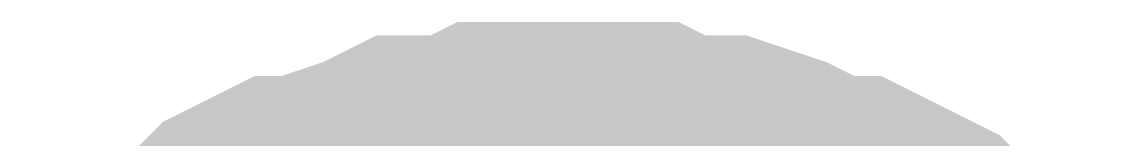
# Model space of a CAD drawing. Header units: inches. Extents: x 0 to 594, y 0 to 420.
# Drawn here: x 117.049 to 117.953, y 150.553 to 150.651 of the extents above; entities that cross this region are included whole.
import ezdxf

# ---------------------------------------------------------------- set-up
doc = ezdxf.new("R2010")
doc.units = ezdxf.units.IN
doc.layers.add('Sheet', color=255, linetype='Continuous')

msp = doc.modelspace()

# ---------------------------------------------------------------- linework, layer by layer
at = {"layer": 'Sheet'}
for points in [[(117.19853, 150.39996, 0.29972, 0.29972, 0), (117.22093, 150.41116, 0.29972, 0.29972, 0), (117.24333, 150.43355, 0.29972, 0.29972, 0), (117.25453, 150.44475, 0.29972, 0.29972, 0), (117.27692, 150.45595, 0.29972, 0.29972, 0), (117.29932, 150.45595, 0.29972, 0.29972, 0), (117.32172, 150.46715, 0.29972, 0.29972, 0), (117.35532, 150.47835, 0.29972, 0.29972, 0), (117.37772, 150.48955, 0.29972, 0.29972, 0), (117.40011, 150.48955, 0.29972, 0.29972, 0), (117.42251, 150.48955, 0.29972, 0.29972, 0), (117.44491, 150.50075, 0.29972, 0.29972, 0), (117.47851, 150.50075, 0.29972, 0.29972, 0), (117.50091, 150.50075, 0.29972, 0.29972, 0)], [(117.19853, 150.39996, 0.29972, 0.29972, 0), (117.22093, 150.41116, 0.29972, 0.29972, 0), (117.24333, 150.43355, 0.29972, 0.29972, 0), (117.25453, 150.44475, 0.29972, 0.29972, 0), (117.27692, 150.45595, 0.29972, 0.29972, 0), (117.29932, 150.45595, 0.29972, 0.29972, 0), (117.32172, 150.46715, 0.29972, 0.29972, 0), (117.35532, 150.47835, 0.29972, 0.29972, 0), (117.37772, 150.48955, 0.29972, 0.29972, 0), (117.40011, 150.48955, 0.29972, 0.29972, 0), (117.42251, 150.48955, 0.29972, 0.29972, 0), (117.44491, 150.50075, 0.29972, 0.29972, 0), (117.47851, 150.50075, 0.29972, 0.29972, 0), (117.50091, 150.50075, 0.29972, 0.29972, 0)], [(117.19853, 150.39996, 0.29972, 0.29972, 0), (117.22093, 150.41116, 0.29972, 0.29972, 0), (117.24333, 150.43355, 0.29972, 0.29972, 0), (117.25453, 150.44475, 0.29972, 0.29972, 0), (117.27692, 150.45595, 0.29972, 0.29972, 0), (117.29932, 150.45595, 0.29972, 0.29972, 0), (117.32172, 150.46715, 0.29972, 0.29972, 0), (117.35532, 150.47835, 0.29972, 0.29972, 0), (117.37772, 150.48955, 0.29972, 0.29972, 0), (117.40011, 150.48955, 0.29972, 0.29972, 0), (117.42251, 150.48955, 0.29972, 0.29972, 0), (117.44491, 150.50075, 0.29972, 0.29972, 0), (117.47851, 150.50075, 0.29972, 0.29972, 0), (117.50091, 150.50075, 0.29972, 0.29972, 0)], [(117.19853, 150.39996, 0.29972, 0.29972, 0), (117.22093, 150.41116, 0.29972, 0.29972, 0), (117.24333, 150.43355, 0.29972, 0.29972, 0), (117.25453, 150.44475, 0.29972, 0.29972, 0), (117.27692, 150.45595, 0.29972, 0.29972, 0), (117.29932, 150.45595, 0.29972, 0.29972, 0), (117.32172, 150.46715, 0.29972, 0.29972, 0), (117.35532, 150.47835, 0.29972, 0.29972, 0), (117.37772, 150.48955, 0.29972, 0.29972, 0), (117.40011, 150.48955, 0.29972, 0.29972, 0), (117.42251, 150.48955, 0.29972, 0.29972, 0), (117.44491, 150.50075, 0.29972, 0.29972, 0), (117.47851, 150.50075, 0.29972, 0.29972, 0), (117.50091, 150.50075, 0.29972, 0.29972, 0)], [(117.19853, 150.39996, 0.29972, 0.29972, 0), (117.22093, 150.41116, 0.29972, 0.29972, 0), (117.24333, 150.43355, 0.29972, 0.29972, 0), (117.25453, 150.44475, 0.29972, 0.29972, 0), (117.27692, 150.45595, 0.29972, 0.29972, 0), (117.29932, 150.45595, 0.29972, 0.29972, 0), (117.32172, 150.46715, 0.29972, 0.29972, 0), (117.35532, 150.47835, 0.29972, 0.29972, 0), (117.37772, 150.48955, 0.29972, 0.29972, 0), (117.40011, 150.48955, 0.29972, 0.29972, 0), (117.42251, 150.48955, 0.29972, 0.29972, 0), (117.44491, 150.50075, 0.29972, 0.29972, 0), (117.47851, 150.50075, 0.29972, 0.29972, 0), (117.50091, 150.50075, 0.29972, 0.29972, 0)], [(117.50091, 150.50075, 0.29972, 0.29972, 0), (117.50091, 150.50075, 0.29972, 0.29972, 0)], [(117.50091, 150.50075, 0.29972, 0.29972, 0), (117.5233, 150.50075, 0.29972, 0.29972, 0), (117.5569, 150.50075, 0.29972, 0.29972, 0), (117.5793, 150.48955, 0.29972, 0.29972, 0), (117.6017, 150.48955, 0.29972, 0.29972, 0), (117.6241, 150.48955, 0.29972, 0.29972, 0), (117.65769, 150.47835, 0.29972, 0.29972, 0), (117.68009, 150.46715, 0.29972, 0.29972, 0), (117.70249, 150.45595, 0.29972, 0.29972, 0), (117.72489, 150.45595, 0.29972, 0.29972, 0), (117.74729, 150.44475, 0.29972, 0.29972, 0), (117.76968, 150.43355, 0.29972, 0.29972, 0), (117.79208, 150.41116, 0.29972, 0.29972, 0), (117.80328, 150.39996, 0.29972, 0.29972, 0)], [(117.50091, 150.50075, 0.29972, 0.29972, 0), (117.50091, 150.50075, 0.29972, 0.29972, 0)], [(117.50091, 150.50075, 0.29972, 0.29972, 0), (117.5233, 150.50075, 0.29972, 0.29972, 0), (117.5569, 150.50075, 0.29972, 0.29972, 0), (117.5793, 150.48955, 0.29972, 0.29972, 0), (117.6017, 150.48955, 0.29972, 0.29972, 0), (117.6241, 150.48955, 0.29972, 0.29972, 0), (117.65769, 150.47835, 0.29972, 0.29972, 0), (117.68009, 150.46715, 0.29972, 0.29972, 0), (117.70249, 150.45595, 0.29972, 0.29972, 0), (117.72489, 150.45595, 0.29972, 0.29972, 0), (117.74729, 150.44475, 0.29972, 0.29972, 0), (117.76968, 150.43355, 0.29972, 0.29972, 0), (117.79208, 150.41116, 0.29972, 0.29972, 0), (117.80328, 150.39996, 0.29972, 0.29972, 0)], [(117.50091, 150.50075, 0.29972, 0.29972, 0), (117.50091, 150.50075, 0.29972, 0.29972, 0)], [(117.50091, 150.50075, 0.29972, 0.29972, 0), (117.5233, 150.50075, 0.29972, 0.29972, 0), (117.5569, 150.50075, 0.29972, 0.29972, 0), (117.5793, 150.48955, 0.29972, 0.29972, 0), (117.6017, 150.48955, 0.29972, 0.29972, 0), (117.6241, 150.48955, 0.29972, 0.29972, 0), (117.65769, 150.47835, 0.29972, 0.29972, 0), (117.68009, 150.46715, 0.29972, 0.29972, 0), (117.70249, 150.45595, 0.29972, 0.29972, 0), (117.72489, 150.45595, 0.29972, 0.29972, 0), (117.74729, 150.44475, 0.29972, 0.29972, 0), (117.76968, 150.43355, 0.29972, 0.29972, 0), (117.79208, 150.41116, 0.29972, 0.29972, 0), (117.80328, 150.39996, 0.29972, 0.29972, 0)], [(117.50091, 150.50075, 0.29972, 0.29972, 0), (117.50091, 150.50075, 0.29972, 0.29972, 0)], [(117.50091, 150.50075, 0.29972, 0.29972, 0), (117.5233, 150.50075, 0.29972, 0.29972, 0), (117.5569, 150.50075, 0.29972, 0.29972, 0), (117.5793, 150.48955, 0.29972, 0.29972, 0), (117.6017, 150.48955, 0.29972, 0.29972, 0), (117.6241, 150.48955, 0.29972, 0.29972, 0), (117.65769, 150.47835, 0.29972, 0.29972, 0), (117.68009, 150.46715, 0.29972, 0.29972, 0), (117.70249, 150.45595, 0.29972, 0.29972, 0), (117.72489, 150.45595, 0.29972, 0.29972, 0), (117.74729, 150.44475, 0.29972, 0.29972, 0), (117.76968, 150.43355, 0.29972, 0.29972, 0), (117.79208, 150.41116, 0.29972, 0.29972, 0), (117.80328, 150.39996, 0.29972, 0.29972, 0)], [(117.50091, 150.50075, 0.29972, 0.29972, 0), (117.50091, 150.50075, 0.29972, 0.29972, 0)], [(117.50091, 150.50075, 0.29972, 0.29972, 0), (117.5233, 150.50075, 0.29972, 0.29972, 0), (117.5569, 150.50075, 0.29972, 0.29972, 0), (117.5793, 150.48955, 0.29972, 0.29972, 0), (117.6017, 150.48955, 0.29972, 0.29972, 0), (117.6241, 150.48955, 0.29972, 0.29972, 0), (117.65769, 150.47835, 0.29972, 0.29972, 0), (117.68009, 150.46715, 0.29972, 0.29972, 0), (117.70249, 150.45595, 0.29972, 0.29972, 0), (117.72489, 150.45595, 0.29972, 0.29972, 0), (117.74729, 150.44475, 0.29972, 0.29972, 0), (117.76968, 150.43355, 0.29972, 0.29972, 0), (117.79208, 150.41116, 0.29972, 0.29972, 0), (117.80328, 150.39996, 0.29972, 0.29972, 0)]]:
    msp.add_lwpolyline(points, format="xyseb", dxfattribs=at)

doc.saveas('drawing.dxf')
